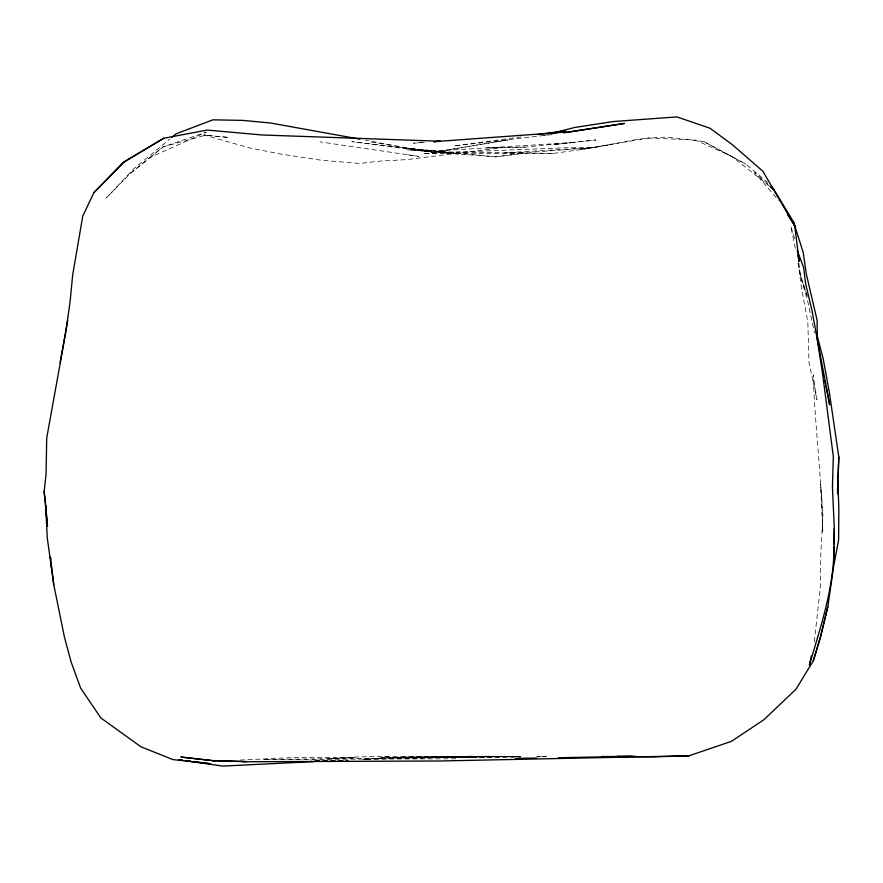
<?xml version="1.0" encoding="UTF-8"?>
<svg xmlns="http://www.w3.org/2000/svg" width="883" height="883" viewBox="0 0 883 883"><rect width="100%" height="100%" fill="white"/><g stroke="black" fill="none" stroke-linecap="round" stroke-linejoin="round"><path stroke-width="0.66" stroke-dasharray="4.42 3.31" d="M814.314 641.798L820.495 585.771L820.749 554.91L823 513.111L820.616 484.458L822.824 532.813C822.018 480.054 814.91 427.482 813.232 374.679L816.974 399.9L808.96 362.571L807.824 321.975L801.532 288.311L798.122 262.472M130.353 173.388L150.397 157.306L206.39 132.152L163.123 146.865L130.353 173.388L106.379 197.902L133.598 168.94L169.944 138.94M150.397 157.306L163.123 146.865L205.452 135.254L228.962 137.483L203.907 135.011L249.944 147.98L281.037 154.106L321.125 160.209L359.293 163.465L381.125 160.993L406.368 159.668L501.279 147.737L524.932 147.108L596.003 139.978L553.453 144.569L571.643 142.66L444.48 150.474L407.714 149.9L455.595 153.101L407.482 148.311L427.052 151.677L495.816 156.832L525.01 153.057L553.409 153.377L580.727 149.646L648.464 138.024L667.14 137.086L703.806 141.556L745.848 164.106L767.89 182.615M544.049 135.496L548.012 134.602M580.727 149.646L613.001 144.205M551.842 134.602L453.818 145.96L521.533 136.898M365.154 759.38L384.955 757.757L519.877 756.312M424.414 142.384L413.421 143.178L424.204 142.406M363.112 759.38L384.955 757.757L520.44 756.919L263.134 759.468L456.798 758.773M364.524 759.336L386.434 757.802L384.955 757.757M240.209 760.075L298.995 757.283L355.385 757.647L327.427 758.784C377.88 754.325 428.564 758.1 479.138 756.687L470.253 756.212L443.564 757.338L520.065 756.521M479.138 756.687L367.781 759.203M524.932 147.108L486.566 147.958L501.279 147.737M520.517 756.543L486.974 756.201L394.436 757.504L382.648 756.621M478.928 756.532L394.436 757.504L417.306 756.367L510.12 756.665L486.974 756.201M546.18 756.543L536.853 756.819L546.334 756.753M769.766 186.28L731.687 156.335L695.252 140.011L648.464 138.024L635.043 139.779L593.155 147.627L565.131 147.77L423.012 153.465L553.409 153.377M315.673 760.484L348.299 760.329L311.257 760.484M470.253 756.212L509.458 756.786M537.173 756.411L540.959 756.786M458.454 154.017L407.482 148.311L495.816 156.832L524.127 153.101L427.052 151.677L351.898 141.644L451.202 153.476M407.714 154.801L418.763 156.39L320.032 141.876M203.907 135.011L205.452 135.254M371.136 141.931L427.052 151.677L365.341 140.165M703.806 141.556L745.848 164.106M767.868 184.194L754.601 172.472L778.508 200.209M806.985 295.154L799.27 272.052L807.404 296.434M794.601 238.598L790.804 226.247L795.649 250.088M798.1 263.289L800.561 276.5L807.603 300.728L814.457 332.924M798.861 263.277L800.561 276.5M507.924 139.944L431.29 152.616L507.924 139.944M593.155 147.627L533.244 152.097L504.855 152.781L593.155 147.627"/><path stroke-width="1.32" d="M811.322 655.992L809.413 665.031C820.737 626.411 834.137 587.383 833.96 546.687M833.994 543.983L834.303 528.476L832.437 486.886L833.32 456.533L822.448 372.769L817.36 340.054L811.974 310.485L805.627 283.675L803.607 267.505L797.073 250.01M833.729 562.913L834.303 528.476M837.525 491.401L838.817 457.03L829.457 393.101L823.166 358.608L817.216 335.959M837.514 493.95L838.817 457.03M193.355 761.576L210.584 763.729L172.925 759.59L140.872 746.742L100.861 717.956L80.651 688.1L71.059 661.82L64.47 637.283L53.775 584.778L47.252 537.714L45.618 504.822L47.483 526.268L44.15 491.522L46.059 474.127L46.711 438.111L65.706 332.67M65.905 331.434L70.11 301.5L72.726 274.591L82.77 216.037L93.962 192.549L123.841 162.075L163.664 138.289L207.196 130.066L262.152 134.989L440.363 141.247L433.63 141.733M617.096 756.301L652.802 756.886L688.928 755.815L731.378 741.378L763.927 719.711L795.98 689.226L813.32 660.771L820.66 636.566L827.801 606.842L833.574 566.743L838.596 539.977L838.85 509.072L837.879 480.551M60.099 362.747L67.682 320.319M827.801 606.842L820.197 637.857L813.32 660.771M93.962 192.549L123.841 162.075L163.664 138.289M172.019 137.218L176.17 133.797L212.902 119.834L242.571 120.386L270.419 122.98L359.977 139.172M550.738 133.675L574.734 127.461L613.288 121.556L676.875 116.909L709.932 128.201L732.117 144.525L762.791 171.159L794.744 225.827L799.159 261.423L797.79 255.099M551.974 133.697L557.261 132.505M563.63 132.903L624.402 123.443L570.021 131.755L434.028 141.677M537.868 134.624L565.186 130.717M313.873 761.61L222.792 766.091L185.452 760.716M244.149 761.599L212.814 760.638L181.103 757.084L212.814 760.638L247.163 761.599M558.486 757.757L631.334 756.267M605.285 757.117L634.877 756.278M212.814 760.638L215.551 760.583M515.804 758.342L536.456 758.055M688.928 755.815L439.138 761.003L243.101 761.742M626.654 756.621L601.731 756.488M182.759 760.252L178.785 759.755L182.792 760.329M186.732 760.749L190.706 761.245M770.826 187.108L773.994 189.602L793.696 222.295L803.287 252.836L806.3 273.907L817.106 320.308L817.305 339.249L829.667 404.833L826.069 386.346M770.936 186.898L773.994 189.602L771.378 186.611M787.371 214.183L794.744 225.827L793.696 222.295L793.949 224.955M825.042 381.059L825.561 383.697M50.739 559.789L50.419 557.162L51.468 567.659M51.059 562.416L53.775 584.778M44.15 491.522L45.552 503.453"/></g></svg>
